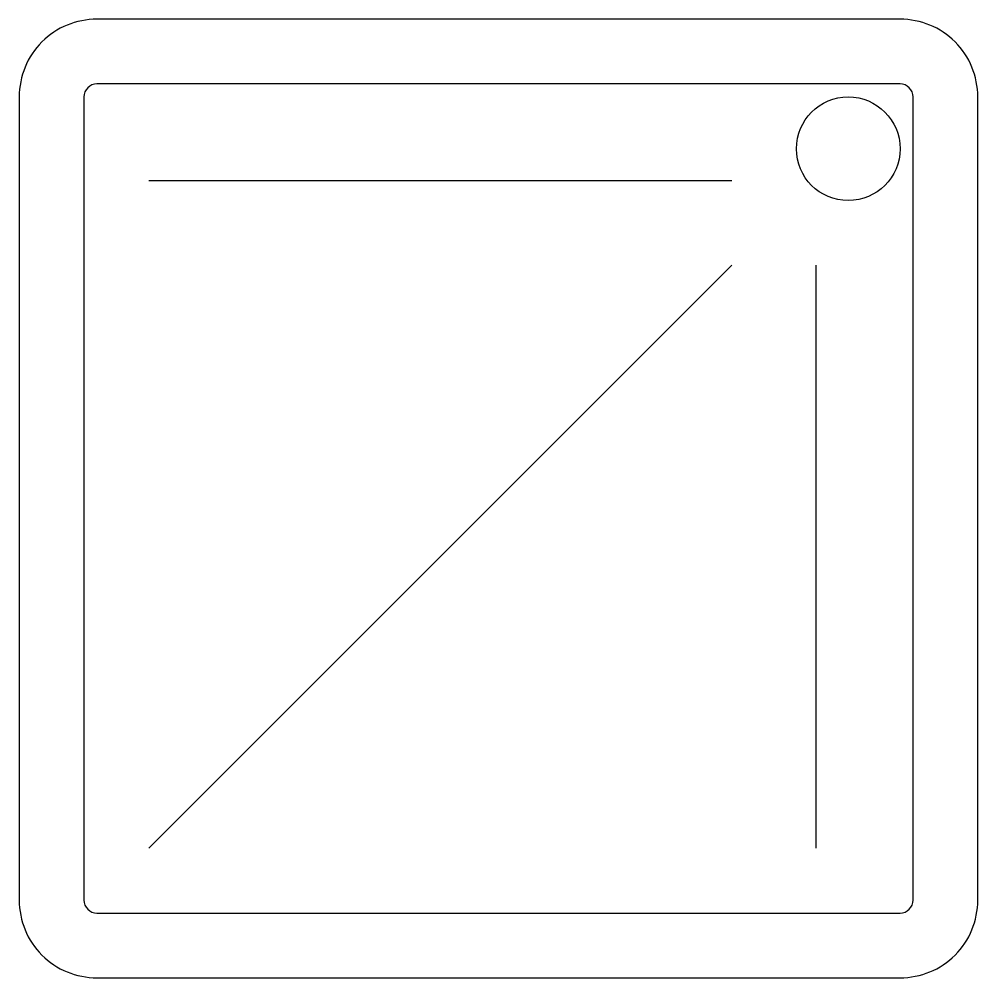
# Model space of a CAD drawing. Extents: x 0 to 0.74, y -0.74 to 0.
import ezdxf

# ---------------------------------------------------------------- set-up
doc = ezdxf.new("R2010")
doc.units = 0
doc.layers.add('SN', color=7, linetype='CONTINUOUS')

msp = doc.modelspace()

# ---------------------------------------------------------------- linework, layer by layer
at = {"layer": 'SN', "color": 0}
for p, q in [((0.55014, -0.1249), (0.1, -0.1249)), ((0.55014, -0.18986), (0.1, -0.64)), ((0.615, -0.18986), (0.615, -0.64))]:
    msp.add_line(p, q, dxfattribs=at)
for points in [[(0.06, -0.74), (0.68, -0.74, 0.414214), (0.74, -0.68), (0.74, -0.06, 0.414214), (0.68, 0), (0.06, 0, 0.414214), (0, -0.06), (0, -0.68, 0.414214)], [(0.06, -0.69), (0.68, -0.69, 0.414214), (0.69, -0.68), (0.69, -0.06, 0.414214), (0.68, -0.05), (0.06, -0.05, 0.414214), (0.05, -0.06), (0.05, -0.68, 0.414214)]]:
    msp.add_lwpolyline(points, format="xyb", close=True, dxfattribs=at)
msp.add_circle((0.64, -0.1), 0.04, dxfattribs=at)

doc.saveas('drawing.dxf')
